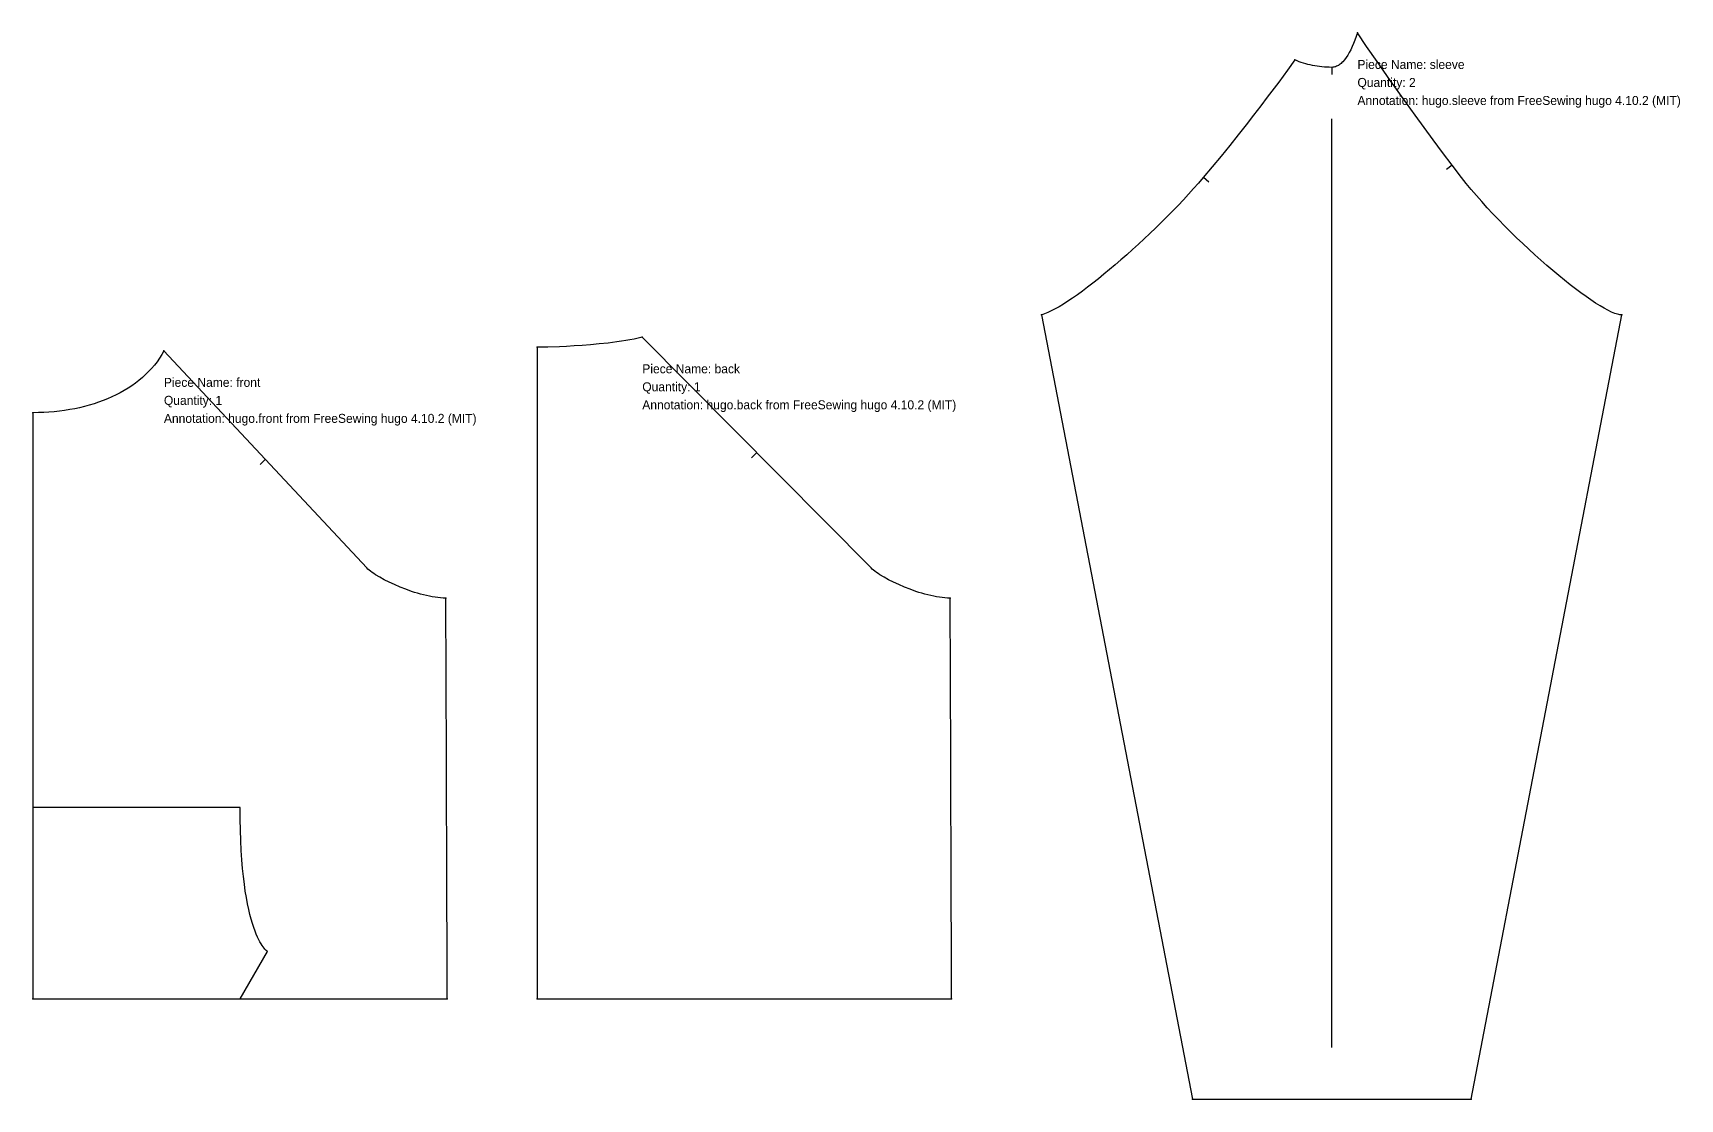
# Model space of a CAD drawing. Header units: millimetres. Extents: x 0 to 2717, y -871 to 157.
# Drawn here: x 0 to 914, y -435 to 157 of the extents above; entities that cross this region are included whole.
import ezdxf

# ---------------------------------------------------------------- set-up
doc = ezdxf.new("R2010")
doc.units = ezdxf.units.MM

# ---------------------------------------------------------------- blocks, each defined once
blk = doc.blocks.new('front')
at = {"layer": '1'}
blk.add_lwpolyline([(0, -379.8), (229.964, -379.8), (229.9336, -353.6441), (229.8535, -320.6484), (229.6105, -246.87), (229.257, -157.29), (227.8137, -157.2588), (226.3298, -157.1673), (224.8097, -157.0182), (223.2579, -156.8144), (221.6791, -156.5589), (220.0777, -156.2545), (218.4581, -155.904), (216.8251, -155.5103), (215.183, -155.0764), (213.5363, -154.6051), (211.8897, -154.0992), (210.2476, -153.5616), (206.995, -152.403), (203.8148, -151.1521), (200.743, -149.8321), (197.8158, -148.4658), (195.0694, -147.0763), (192.54, -145.6865), (190.2636, -144.3195), (189.2316, -143.6517), (188.2764, -142.9981), (187.4026, -142.3618), (186.6146, -141.7455), (185.9171, -141.1522), (185.3144, -140.5846), (72.707, -19.9995), (71.5231, -22.074), (70.2454, -24.0863), (68.8762, -26.0363), (67.418, -27.9238), (65.873, -29.7484), (64.2437, -31.5099), (62.5324, -33.208), (60.7414, -34.8426), (58.8732, -36.4134), (56.93, -37.9201), (54.9143, -39.3624), (52.8284, -40.7402), (50.6746, -42.0532), (48.4554, -43.3012), (46.173, -44.4838), (43.8299, -45.6009), (41.4283, -46.6522), (38.9707, -47.6375), (36.4594, -48.5564), (33.8968, -49.4089), (31.2852, -50.1945), (28.6269, -50.9132), (25.9245, -51.5645), (23.1801, -52.1483), (20.3962, -52.6644), (17.5751, -53.1125), (14.7192, -53.4923), (11.8309, -53.8036), (8.9124, -54.0461), (5.9662, -54.2197), (2.9946, -54.324), (0, -54.3588)], close=True, dxfattribs=at)
at = {"layer": '2'}
for p in [(72.707, -19.9995), (0, -54.3588), (229.257, -157.29), (0, -379.8), (229.964, -379.8)]:
    blk.add_point(p, dxfattribs=at)
at = {"layer": '4'}
blk.add_line((129.0107, -80.292), (126.0872, -83.0221), dxfattribs=at)
at = {"layer": '6'}
blk.add_line((0, -54.3588), (0, -379.8), dxfattribs=at)
at = {"layer": '7'}
blk.add_line((0, -54.3588), (0, -379.8), dxfattribs=at)
at = {"layer": '8'}
blk.add_lwpolyline([(114.982, -379.8), (130.162, -353.5075), (129.9915, -353.3917), (129.5097, -352.9918), (129.166, -352.6608), (128.7611, -352.2293), (128.3006, -351.6875), (127.7901, -351.0255), (127.2351, -350.2336), (126.6412, -349.3018), (126.014, -348.2204), (125.359, -346.9796), (124.6817, -345.5694), (123.9877, -343.9802), (123.2826, -342.202), (122.572, -340.225), (121.8614, -338.0394), (121.1563, -335.6354), (120.4623, -333.0031), (119.785, -330.1327), (119.13, -327.0144), (118.5028, -323.6384), (117.9089, -319.9948), (117.3539, -316.0738), (116.8434, -311.8656), (116.3829, -307.3603), (115.978, -302.5481), (115.6343, -297.4192), (115.3572, -291.9638), (115.1525, -286.172), (115.0255, -280.034), (114.982, -273.54), (0, -273.54)], dxfattribs=at)
at = {"layer": '1'}
for s, p in [('Piece Name: front', (72.707, -39.9995)), ('Quantity: 1', (72.707, -49.9995)), ('Annotation: hugo.front from FreeSewing hugo 4.10.2 (MIT)', (72.707, -59.9995))]:
    blk.add_text(s, height=5, dxfattribs=at).set_placement(p)
blk = doc.blocks.new('back')
at = {"layer": '1'}
blk.add_lwpolyline([(0, -379.8), (229.964, -379.8), (229.9336, -353.6441), (229.8535, -320.6484), (229.6105, -246.87), (229.257, -157.29), (227.8137, -157.2588), (226.3298, -157.1673), (224.8097, -157.0182), (223.2579, -156.8144), (221.6791, -156.5589), (220.0777, -156.2545), (218.4581, -155.904), (216.8251, -155.5103), (215.183, -155.0764), (213.5363, -154.6051), (211.8897, -154.0992), (210.2476, -153.5616), (206.995, -152.403), (203.8148, -151.1521), (200.743, -149.8321), (197.8158, -148.4658), (195.0694, -147.0763), (192.54, -145.6865), (190.2636, -144.3195), (189.2316, -143.6517), (188.2764, -142.9981), (187.4026, -142.3618), (186.6146, -141.7455), (185.9171, -141.1522), (185.3144, -140.5846), (58.311, -12.4665), (56.0929, -12.9669), (53.8149, -13.4361), (51.4855, -13.875), (49.1132, -14.2847), (46.7067, -14.6661), (44.2743, -15.0204), (39.3665, -15.6511), (34.4582, -16.185), (29.6179, -16.6301), (24.9139, -16.9946), (20.4147, -17.2864), (16.1886, -17.5137), (12.3041, -17.6845), (5.8333, -17.8889), (1.5495, -17.9642), (0, -17.975)], close=True, dxfattribs=at)
at = {"layer": '2'}
for p in [(0, -17.975), (58.311, -12.4665), (229.257, -157.29), (0, -379.8), (229.964, -379.8)]:
    blk.add_point(p, dxfattribs=at)
at = {"layer": '4'}
blk.add_line((121.8127, -76.5255), (118.9719, -79.3416), dxfattribs=at)
at = {"layer": '6'}
blk.add_line((0, -17.975), (0, -379.8), dxfattribs=at)
at = {"layer": '7'}
blk.add_line((0, -17.975), (0, -379.8), dxfattribs=at)
at = {"layer": '1'}
for s, p in [('Piece Name: back', (58.311, -32.4665)), ('Quantity: 1', (58.311, -42.4665)), ('Annotation: hugo.back from FreeSewing hugo 4.10.2 (MIT)', (58.311, -52.4665))]:
    blk.add_text(s, height=5, dxfattribs=at).set_placement(p)
blk = doc.blocks.new('sleeve')
at = {"layer": '1'}
blk.add_lwpolyline([(14.2577, 156.5285), (13.5571, 154.5051), (12.832, 152.5558), (12.0823, 150.6886), (11.3078, 148.9111), (10.5082, 147.2312), (9.6834, 145.6566), (8.8331, 144.1951), (7.9571, 142.8544), (7.0552, 141.6424), (6.1272, 140.5668), (5.6534, 140.0826), (5.173, 139.6353), (4.6859, 139.2261), (4.1922, 138.8558), (3.6918, 138.5254), (3.1848, 138.236), (2.6709, 137.9884), (2.1504, 137.7836), (1.623, 137.6227), (1.0888, 137.5065), (0.5479, 137.4361), (0, 137.4124), (-1.3841, 137.4293), (-2.7543, 137.4796), (-4.1108, 137.5631), (-5.4534, 137.6795), (-6.7819, 137.8282), (-8.0965, 138.0091), (-9.3969, 138.2218), (-10.6832, 138.4659), (-11.9552, 138.7411), (-13.2129, 139.047), (-14.4563, 139.3834), (-15.6852, 139.7497), (-16.8996, 140.1458), (-18.0994, 140.5713), (-19.2845, 141.0258), (-20.455, 141.509), (-24.6079, 135.7938), (-29.4365, 129.2615), (-35.7775, 120.8233), (-39.4397, 116.0169), (-43.3893, 110.8869), (-47.5962, 105.4844), (-52.0301, 99.8603), (-56.6609, 94.0655), (-61.4583, 88.1511), (-66.392, 82.1681), (-71.432, 76.1673), (-74.0274, 73.1495), (-76.7247, 70.0939), (-79.515, 67.0083), (-82.3895, 63.9007), (-85.3393, 60.7789), (-88.3556, 57.6509), (-91.4296, 54.5246), (-94.5523, 51.4078), (-97.7149, 48.3085), (-100.9086, 45.2345), (-104.1246, 42.1938), (-107.3539, 39.1942), (-110.5877, 36.2436), (-113.8172, 33.3499), (-117.0335, 30.5211), (-120.2277, 27.765), (-123.3911, 25.0895), (-126.5147, 22.5025), (-129.5897, 20.0119), (-132.6073, 17.6257), (-135.5586, 15.3516), (-138.4347, 13.1976), (-141.2268, 11.1716), (-143.926, 9.2815), (-146.5236, 7.5352), (-149.0106, 5.9405), (-151.3781, 4.5054), (-153.6174, 3.2378), (-155.7196, 2.1456), (-157.6758, 1.2366), (-158.5964, 0.8533), (-159.4772, 0.5188), (-160.3171, 0.234), (-161.1149, 0), (-77.34, -435.479), (77.34, -435.479), (161.1149, 0), (160.5786, -0.0142), (159.9849, 0.0333), (159.3354, 0.1414), (158.6316, 0.309), (157.8749, 0.5349), (157.0668, 0.8179), (156.2086, 1.157), (155.3019, 1.551), (153.3488, 2.4993), (151.2191, 3.6537), (148.9243, 5.0051), (146.4762, 6.5444), (143.8864, 8.2626), (141.1666, 10.1507), (138.3284, 12.1996), (135.3835, 14.4001), (132.3434, 16.7433), (129.22, 19.2201), (126.0248, 21.8214), (122.7694, 24.5382), (119.4656, 27.3614), (116.1249, 30.2819), (112.7591, 33.2907), (109.3797, 36.3787), (105.9985, 39.5368), (102.6271, 42.7561), (99.2771, 46.0273), (95.9602, 49.3416), (92.688, 52.6897), (89.4722, 56.0627), (86.3245, 59.4514), (83.2564, 62.8469), (80.2797, 66.24), (77.406, 69.6218), (74.647, 72.983), (72.0142, 76.3147), (66.762, 83.1617), (61.512, 90.1209), (56.3106, 97.1159), (51.2045, 104.0702), (46.2399, 110.9075), (41.4634, 117.5512), (36.9213, 123.925), (32.6601, 129.9524), (25.1664, 140.6622), (19.3537, 149.0692)], close=True, dxfattribs=at)
at = {"layer": '2'}
for p in [(14.2577, 156.5285), (-20.455, 141.509), (-161.1149, 0), (161.1149, 0), (-77.34, -435.479), (77.34, -435.479)]:
    blk.add_point(p, dxfattribs=at)
at = {"layer": '4'}
for p, q in [((0, 137.4124), (-0.0487, 133.4127)), ((66.7799, 83.1383), (63.6062, 80.7037)), ((-71.243, 76.3924), (-68.18, 73.8198))]:
    blk.add_line(p, q, dxfattribs=at)
at = {"layer": '7'}
blk.add_line((0, -406.8344), (0, 108.7678), dxfattribs=at)
at = {"layer": '1'}
for s, p in [('Piece Name: sleeve', (14.2577, 136.5285)), ('Quantity: 2', (14.2577, 126.5285)), ('Annotation: hugo.sleeve from FreeSewing hugo 4.10.2 (MIT)', (14.2577, 116.5285))]:
    blk.add_text(s, height=5, dxfattribs=at).set_placement(p)

msp = doc.modelspace()

# ---------------------------------------------------------------- block references
at = {"layer": '1'}
for name, p in [('sleeve', (721.0429, 0)), ('back', (279.964, 0)), ('front', (0, 0))]:
    msp.add_blockref(name, p, dxfattribs=at)

doc.saveas('drawing.dxf')
